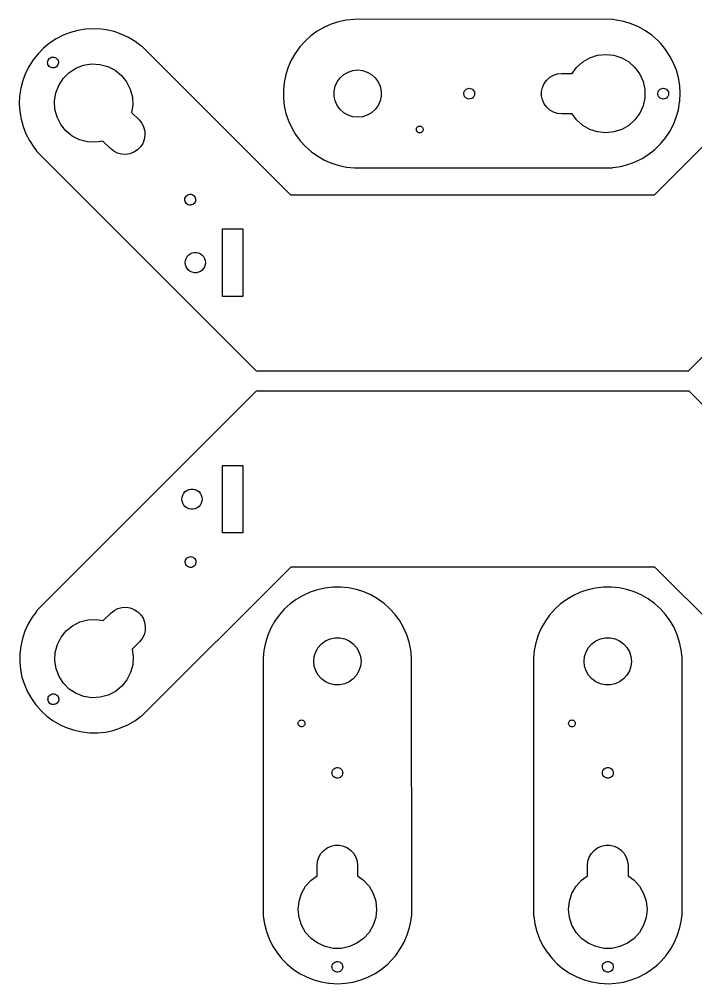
# Model space of a CAD drawing. Header units: metres. Extents: x -67 to 168, y -24 to 129.
# Drawn here: x -67 to 33, y -23.7 to 119 of the extents above; entities that cross this region are included whole.
import ezdxf

# ---------------------------------------------------------------- set-up
doc = ezdxf.new("R2010")
doc.units = ezdxf.units.M

msp = doc.modelspace()

# ---------------------------------------------------------------- linework, layer by layer
for p, q in [((-19.847, 118.625), (-20.942, 118.269)), ((-18.7208, 118.865), (-19.847, 118.625)), ((-17.5757, 118.985), (-18.7208, 118.865)), ((20.7, 119), (-17.5757, 118.985)), ((20.7, 118.954), (20.7, 119)), ((21.2309, 118.893), (20.7, 118.954)), ((22.3611, 118.673), (21.2309, 118.893)), ((23.4803, 118.33), (22.3611, 118.673)), ((-59.4857, 117.043), (-60.5591, 116.627)), ((-58.3746, 117.345), (-59.4857, 117.043)), ((-57.238, 117.529), (-58.3746, 117.345)), ((-56.0884, 117.594), (-57.238, 117.529)), ((-54.9384, 117.537), (-56.0884, 117.594)), ((-54.1777, 117.433), (-54.9384, 117.537)), ((-53.0364, 117.173), (-54.1777, 117.433)), ((-51.965, 116.807), (-53.0364, 117.173)), ((-22.991, 117.225), (-23.9225, 116.549)), ((-21.9939, 117.801), (-22.991, 117.225)), ((-20.942, 118.269), (-21.9939, 117.801)), ((24.5566, 117.87), (23.4803, 118.33)), ((25.5616, 117.308), (24.5566, 117.87)), ((26.5176, 116.633), (25.5616, 117.308)), ((-61.5998, 116.091), (-62.5621, 115.459)), ((-60.5591, 116.627), (-61.5998, 116.091)), ((-50.9197, 116.324), (-51.965, 116.807)), ((-49.9307, 115.734), (-50.9197, 116.324)), ((-49.0111, 115.047), (-49.9307, 115.734)), ((-24.7782, 115.778), (-25.5607, 114.908)), ((-23.9225, 116.549), (-24.7782, 115.778)), ((27.3826, 115.873), (26.5176, 116.633)), ((27.8359, 115.403), (27.3826, 115.873)), ((-63.4531, 114.73), (-64.263, 113.911)), ((-62.5621, 115.459), (-63.4531, 114.73)), ((-48.9789, 115.079), (-49.0111, 115.047)), ((-26.9, 93), (-48.9789, 115.079)), ((-25.5607, 114.908), (-26.2462, 113.959)), ((48.9289, 115.079), (26.85, 93)), ((28.5538, 114.528), (27.8359, 115.403)), ((29.1877, 113.566), (28.5538, 114.528)), ((-64.9829, 113.013), (-65.6049, 112.044)), ((-64.263, 113.911), (-64.9829, 113.013)), ((-62.8593, 112.646), (-62.8331, 112.811)), ((-62.8331, 112.811), (-62.7732, 112.967)), ((-62.7732, 112.967), (-62.6821, 113.108)), ((-62.6821, 113.108), (-62.5639, 113.226)), ((-62.5639, 113.226), (-62.4236, 113.317)), ((-62.4236, 113.317), (-62.2675, 113.377)), ((-62.2675, 113.377), (-62.1023, 113.403)), ((-62.1023, 113.403), (-61.9353, 113.394)), ((-61.9353, 113.394), (-61.7737, 113.351)), ((-61.7737, 113.351), (-61.6247, 113.275)), ((-61.6247, 113.275), (-61.4947, 113.17)), ((-61.4947, 113.17), (-61.3895, 113.04)), ((-61.3895, 113.04), (-61.3135, 112.891)), ((-61.3135, 112.891), (-61.2702, 112.729)), ((-26.8184, 112.96), (-27.2831, 111.906)), ((-26.2462, 113.959), (-26.8184, 112.96)), ((16.2908, 112.692), (17.3409, 113.299)), ((17.3409, 113.299), (18.4941, 113.673)), ((18.4941, 113.673), (19.7, 113.8)), ((19.7, 113.8), (20.9059, 113.673)), ((20.9059, 113.673), (22.0591, 113.299)), ((22.0591, 113.299), (23.1091, 112.692)), ((29.7254, 112.527), (29.1877, 113.566)), ((-65.6049, 112.044), (-66.1223, 111.015)), ((-62.8506, 112.479), (-62.8593, 112.646)), ((-62.8073, 112.317), (-62.8506, 112.479)), ((-62.7313, 112.168), (-62.8073, 112.317)), ((-62.6261, 112.038), (-62.7313, 112.168)), ((-62.4961, 111.933), (-62.6261, 112.038)), ((-62.3471, 111.857), (-62.4961, 111.933)), ((-62.1855, 111.814), (-62.3471, 111.857)), ((-62.0185, 111.805), (-62.1855, 111.814)), ((-61.8533, 111.831), (-62.0185, 111.805)), ((-61.6972, 111.891), (-61.8533, 111.831)), ((-61.5569, 111.982), (-61.6972, 111.891)), ((-61.4387, 112.101), (-61.5569, 111.982)), ((-61.3476, 112.241), (-61.4387, 112.101)), ((-61.2877, 112.397), (-61.3476, 112.241)), ((-61.2615, 112.562), (-61.2877, 112.397)), ((-61.2702, 112.729), (-61.2615, 112.562)), ((-59.7001, 111.101), (-58.6831, 111.761)), ((-58.6831, 111.761), (-57.5511, 112.196)), ((-57.5511, 112.196), (-56.3535, 112.386)), ((-56.3535, 112.386), (-55.1427, 112.322)), ((-55.1427, 112.322), (-53.9715, 112.008)), ((-53.9715, 112.008), (-52.8911, 111.458)), ((-52.8911, 111.458), (-51.9488, 110.695)), ((-27.2831, 111.906), (-27.6351, 110.81)), ((-18.4236, 111.197), (-17.7277, 111.424)), ((-17.7277, 111.424), (-17, 111.5)), ((-17, 111.5), (-16.2723, 111.424)), ((-16.2723, 111.424), (-15.5764, 111.197)), ((14.7497, 111), (15.3898, 111.881)), ((15.3898, 111.881), (16.2908, 112.692)), ((23.1091, 112.692), (24.0102, 111.881)), ((24.0102, 111.881), (24.7229, 110.9)), ((30.1437, 111.454), (29.7254, 112.527)), ((30.4475, 110.343), (30.1437, 111.454)), ((-66.5351, 109.92), (-66.8253, 108.805)), ((-66.1223, 111.015), (-66.5351, 109.92)), ((-61.2178, 109.227), (-60.5574, 110.244)), ((-60.5574, 110.244), (-59.7001, 111.101)), ((-51.9488, 110.695), (-51.1857, 109.753)), ((-27.6351, 110.81), (-27.8734, 109.664)), ((-20.0311, 109.75), (-19.601, 110.342)), ((-19.601, 110.342), (-19.0572, 110.832)), ((-19.0572, 110.832), (-18.4236, 111.197)), ((-15.5764, 111.197), (-14.9428, 110.832)), ((-14.9428, 110.832), (-14.399, 110.342)), ((-14.399, 110.342), (-13.9689, 109.75)), ((10.6019, 109.5), (10.9706, 110.007)), ((10.9706, 110.007), (11.4366, 110.427)), ((11.4366, 110.427), (11.9798, 110.741)), ((11.9798, 110.741), (12.5763, 110.934)), ((12.5763, 110.934), (13.2, 111)), ((13.2, 111), (14.7497, 111)), ((24.7229, 110.9), (25.2161, 109.792)), ((30.6336, 109.207), (30.4475, 110.343)), ((-66.8253, 108.805), (-66.9994, 107.648)), ((-61.6524, 108.095), (-61.2178, 109.227)), ((-51.1857, 109.753), (-50.6352, 108.672)), ((-50.6352, 108.672), (-50.3214, 107.501)), ((-27.8734, 109.664), (-27.9878, 108.518)), ((-27.9878, 108.518), (-27.9806, 107.348)), ((-20.4808, 108.366), (-20.3287, 109.082)), ((-20.3287, 109.082), (-20.0311, 109.75)), ((-13.9689, 109.75), (-13.6713, 109.082)), ((-13.6713, 109.082), (-13.5192, 108.366)), ((-1.19283, 108.4), (-1.09453, 108.535)), ((-1.09453, 108.535), (-0.97023, 108.647)), ((-0.97023, 108.647), (-0.82539, 108.731)), ((-0.82539, 108.731), (-0.66634, 108.783)), ((-0.66634, 108.783), (-0.5, 108.8)), ((-0.5, 108.8), (-0.33368, 108.783)), ((-0.33368, 108.783), (-0.17462, 108.731)), ((-0.17462, 108.731), (-0.02979, 108.647)), ((-0.02979, 108.647), (0.09451, 108.535)), ((0.09451, 108.535), (0.19281, 108.4)), ((10.2164, 108.314), (10.3468, 108.927)), ((10.3468, 108.927), (10.6019, 109.5)), ((25.2161, 109.792), (25.4682, 108.606)), ((25.4682, 108.606), (25.4682, 107.394)), ((27.5072, 108.4), (27.6055, 108.535)), ((27.6055, 108.535), (27.7298, 108.647)), ((27.7298, 108.647), (27.8746, 108.731)), ((27.8746, 108.731), (28.0337, 108.783)), ((28.0337, 108.783), (28.2, 108.8)), ((28.2, 108.8), (28.3663, 108.783)), ((28.3663, 108.783), (28.5254, 108.731)), ((28.5254, 108.731), (28.6702, 108.647)), ((28.6702, 108.647), (28.7945, 108.535)), ((28.7945, 108.535), (28.8928, 108.4)), ((30.6998, 108.058), (30.6336, 109.207)), ((-66.9994, 107.648), (-67.0496, 106.498)), ((-61.842, 106.897), (-61.6524, 108.095)), ((-50.3214, 107.501), (-50.2579, 106.29)), ((-27.9806, 107.348), (-27.8491, 106.184)), ((-20.4808, 107.634), (-20.4808, 108.366)), ((-20.3287, 106.918), (-20.4808, 107.634)), ((-13.5192, 107.634), (-13.6713, 106.918)), ((-13.5192, 108.366), (-13.5192, 107.634)), ((-1.29562, 108.084), (-1.26085, 108.247)), ((-1.29562, 107.916), (-1.29562, 108.084)), ((-1.26085, 107.753), (-1.29562, 107.916)), ((-1.26085, 108.247), (-1.19283, 108.4)), ((-1.19283, 107.6), (-1.26085, 107.753)), ((-1.09453, 107.465), (-1.19283, 107.6)), ((-0.97023, 107.353), (-1.09453, 107.465)), ((-0.82539, 107.269), (-0.97023, 107.353)), ((-0.66634, 107.217), (-0.82539, 107.269)), ((-0.5, 107.2), (-0.66634, 107.217)), ((-0.33368, 107.217), (-0.5, 107.2)), ((-0.17462, 107.269), (-0.33368, 107.217)), ((-0.02979, 107.353), (-0.17462, 107.269)), ((0.09451, 107.465), (-0.02979, 107.353)), ((0.19281, 107.6), (0.09451, 107.465)), ((0.19281, 108.4), (0.26083, 108.247)), ((0.26083, 107.753), (0.19281, 107.6)), ((0.26083, 108.247), (0.29561, 108.084)), ((0.29561, 107.916), (0.26083, 107.753)), ((0.29561, 108.084), (0.29561, 107.916)), ((10.2164, 107.686), (10.2164, 108.314)), ((10.3468, 107.073), (10.2164, 107.686)), ((10.6019, 106.5), (10.3468, 107.073)), ((25.4682, 107.394), (25.2161, 106.208)), ((27.4044, 108.084), (27.4391, 108.247)), ((27.4044, 107.916), (27.4044, 108.084)), ((27.4391, 107.753), (27.4044, 107.916)), ((27.4391, 108.247), (27.5072, 108.4)), ((27.5072, 107.6), (27.4391, 107.753)), ((27.6055, 107.465), (27.5072, 107.6)), ((27.7298, 107.353), (27.6055, 107.465)), ((27.8746, 107.269), (27.7298, 107.353)), ((28.0337, 107.217), (27.8746, 107.269)), ((28.2, 107.2), (28.0337, 107.217)), ((28.3663, 107.217), (28.2, 107.2)), ((28.5254, 107.269), (28.3663, 107.217)), ((28.6702, 107.353), (28.5254, 107.269)), ((28.7945, 107.465), (28.6702, 107.353)), ((28.8928, 107.6), (28.7945, 107.465)), ((28.8928, 108.4), (28.9608, 108.247)), ((28.9608, 107.753), (28.8928, 107.6)), ((28.9608, 108.247), (28.9956, 108.084)), ((28.9956, 107.916), (28.9608, 107.753)), ((28.9956, 108.084), (28.9956, 107.916)), ((30.6437, 106.888), (30.6998, 108.058)), ((-67.0496, 106.498), (-66.9793, 105.348)), ((-61.7786, 105.686), (-61.842, 106.897)), ((-61.4648, 104.515), (-61.7786, 105.686)), ((-50.2579, 106.29), (-50.4283, 105.215)), ((-27.8491, 106.184), (-27.5999, 105.06)), ((-20.0311, 106.25), (-20.3287, 106.918)), ((-19.601, 105.658), (-20.0311, 106.25)), ((-19.0572, 105.168), (-19.601, 105.658)), ((-14.399, 105.658), (-14.9428, 105.168)), ((-13.9689, 106.25), (-14.399, 105.658)), ((-13.6713, 106.918), (-13.9689, 106.25)), ((10.9706, 105.993), (10.6019, 106.5)), ((11.4366, 105.573), (10.9706, 105.993)), ((25.2161, 106.208), (24.7229, 105.1)), ((30.1316, 104.51), (30.4393, 105.619)), ((30.4393, 105.619), (30.6293, 106.755)), ((30.6293, 106.755), (30.6437, 106.888)), ((-66.9793, 105.348), (-66.7934, 104.232)), ((-66.7934, 104.232), (-66.4937, 103.14)), ((-60.9143, 103.435), (-61.4648, 104.515)), ((-50.4283, 105.215), (-49.3325, 104.119)), ((-27.5999, 105.06), (-27.2346, 103.968)), ((-18.4236, 104.803), (-19.0572, 105.168)), ((-17.7277, 104.576), (-18.4236, 104.803)), ((-17, 104.5), (-17.7277, 104.576)), ((-16.2723, 104.576), (-17, 104.5)), ((-15.5764, 104.803), (-16.2723, 104.576)), ((-14.9428, 105.168), (-15.5764, 104.803)), ((11.9798, 105.259), (11.4366, 105.573)), ((12.5763, 105.066), (11.9798, 105.259)), ((13.2, 105), (12.5763, 105.066)), ((14.7497, 105), (13.2, 105)), ((15.3898, 104.119), (14.7497, 105)), ((24.7229, 105.1), (24.0102, 104.119)), ((29.7016, 103.421), (30.1316, 104.51)), ((-66.4937, 103.14), (-66.0754, 102.067)), ((-60.1512, 102.492), (-60.9143, 103.435)), ((-49.3325, 104.119), (-48.9378, 103.631)), ((-48.9378, 103.631), (-48.6531, 103.073)), ((-48.6531, 103.073), (-48.4907, 102.467)), ((-27.2346, 103.968), (-26.7571, 102.921)), ((-26.7571, 102.921), (-26.1727, 101.929)), ((-8.32014, 102.7), (-8.30922, 102.804)), ((-8.30922, 102.804), (-8.27692, 102.903)), ((-8.27692, 102.903), (-8.22464, 102.994)), ((-8.22464, 102.994), (-8.15471, 103.072)), ((-8.15471, 103.072), (-8.07014, 103.133)), ((-8.07014, 103.133), (-7.97464, 103.176)), ((-7.97464, 103.176), (-7.87241, 103.197)), ((-7.87241, 103.197), (-7.76787, 103.197)), ((-7.76787, 103.197), (-7.66563, 103.176)), ((-7.66563, 103.176), (-7.57014, 103.133)), ((-7.57014, 103.133), (-7.48558, 103.072)), ((-7.48558, 103.072), (-7.41563, 102.994)), ((-7.41563, 102.994), (-7.36337, 102.903)), ((-7.36337, 102.903), (-7.33107, 102.804)), ((-7.33107, 102.804), (-7.32014, 102.7)), ((16.2908, 103.308), (15.3898, 104.119)), ((17.3409, 102.701), (16.2908, 103.308)), ((23.1091, 103.308), (22.0591, 102.701)), ((24.0102, 104.119), (23.1091, 103.308)), ((29.1779, 102.417), (29.7016, 103.421)), ((-66.0754, 102.067), (-65.5473, 101.044)), ((-59.2089, 101.729), (-60.1512, 102.492)), ((-58.1285, 101.179), (-59.2089, 101.729)), ((-48.4579, 101.84), (-48.556, 101.221)), ((-48.4907, 102.467), (-48.4579, 101.84)), ((-26.1727, 101.929), (-25.4879, 101.003)), ((-8.30922, 102.596), (-8.32014, 102.7)), ((-8.27692, 102.497), (-8.30922, 102.596)), ((-8.22464, 102.406), (-8.27692, 102.497)), ((-8.15471, 102.328), (-8.22464, 102.406)), ((-8.07014, 102.267), (-8.15471, 102.328)), ((-7.97464, 102.224), (-8.07014, 102.267)), ((-7.87241, 102.203), (-7.97464, 102.224)), ((-7.76787, 102.203), (-7.87241, 102.203)), ((-7.66563, 102.224), (-7.76787, 102.203)), ((-7.57014, 102.267), (-7.66563, 102.224)), ((-7.48558, 102.328), (-7.57014, 102.267)), ((-7.41563, 102.406), (-7.48558, 102.328)), ((-7.36337, 102.497), (-7.41563, 102.406)), ((-7.33107, 102.596), (-7.36337, 102.497)), ((-7.32014, 102.7), (-7.33107, 102.596)), ((18.4941, 102.327), (17.3409, 102.701)), ((19.7, 102.2), (18.4941, 102.327)), ((20.9059, 102.327), (19.7, 102.2)), ((22.0591, 102.701), (20.9059, 102.327)), ((27.7971, 100.554), (28.531, 101.442)), ((28.531, 101.442), (29.1779, 102.417)), ((-65.5473, 101.044), (-64.9152, 100.081)), ((-64.9152, 100.081), (-64.5031, 99.5548)), ((-56.9573, 100.865), (-58.1285, 101.179)), ((-55.7464, 100.802), (-56.9573, 100.865)), ((-54.6709, 100.972), (-55.7464, 100.802)), ((-53.5751, 99.8761), (-54.6709, 100.972)), ((-49.1224, 100.109), (-49.5658, 99.666)), ((-48.7808, 100.635), (-49.1224, 100.109)), ((-48.556, 101.221), (-48.7808, 100.635)), ((-25.4879, 101.003), (-24.71, 100.154)), ((-24.71, 100.154), (-23.8477, 99.3913)), ((26.9744, 99.7488), (27.7971, 100.554)), ((-64.5031, 99.5548), (-64.5353, 99.5226)), ((-64.5353, 99.5226), (-32.0084, 66.9957)), ((-53.0877, 99.4814), (-53.5751, 99.8761)), ((-52.5289, 99.1967), (-53.0877, 99.4814)), ((-51.9231, 99.0344), (-52.5289, 99.1967)), ((-51.2968, 99.0016), (-51.9231, 99.0344)), ((-50.6773, 99.0997), (-51.2968, 99.0016)), ((-50.0918, 99.3244), (-50.6773, 99.0997)), ((-49.5658, 99.666), (-50.0918, 99.3244)), ((-23.8477, 99.3913), (-22.9103, 98.7227)), ((-22.9103, 98.7227), (-21.9082, 98.1557)), ((25.0832, 98.4072), (26.0564, 99.0225)), ((26.0564, 99.0225), (26.9744, 99.7488)), ((32, 67.0373), (64.4853, 99.5226)), ((-21.9082, 98.1557), (-20.8523, 97.6966)), ((-20.8523, 97.6966), (-19.7542, 97.3504)), ((-19.7542, 97.3504), (-18.6259, 97.1208)), ((-18.6259, 97.1208), (-17.4798, 97.0105)), ((20.7, 97.0455), (21.8554, 97.2132)), ((20.7, 97), (20.7, 97.0455)), ((21.8554, 97.2132), (22.9711, 97.4976)), ((22.9711, 97.4976), (24.051, 97.8971)), ((24.051, 97.8971), (25.0832, 98.4072)), ((-17.4798, 97.0105), (-17, 97)), ((-17, 97), (20.7, 97)), ((-42.4792, 92.6733), (-42.3882, 92.8136)), ((-42.3882, 92.8136), (-42.2699, 92.9318)), ((-42.2699, 92.9318), (-42.1296, 93.0229)), ((-42.1296, 93.0229), (-41.9735, 93.0828)), ((-41.9735, 93.0828), (-41.8083, 93.109)), ((-41.8083, 93.109), (-41.6413, 93.1002)), ((-41.6413, 93.1002), (-41.4798, 93.0569)), ((-41.4798, 93.0569), (-41.3307, 92.981)), ((-41.3307, 92.981), (-41.2008, 92.8758)), ((-41.2008, 92.8758), (-41.0955, 92.7458)), ((26.85, 93), (-26.9, 93)), ((-42.5653, 92.352), (-42.5392, 92.5172)), ((-42.5566, 92.185), (-42.5653, 92.352)), ((-42.5133, 92.0234), (-42.5566, 92.185)), ((-42.5392, 92.5172), (-42.4792, 92.6733)), ((-42.4374, 91.8744), (-42.5133, 92.0234)), ((-42.3321, 91.7444), (-42.4374, 91.8744)), ((-42.2021, 91.6392), (-42.3321, 91.7444)), ((-42.0531, 91.5632), (-42.2021, 91.6392)), ((-41.8916, 91.52), (-42.0531, 91.5632)), ((-41.7246, 91.5112), (-41.8916, 91.52)), ((-41.5594, 91.5374), (-41.7246, 91.5112)), ((-41.4032, 91.5973), (-41.5594, 91.5374)), ((-41.263, 91.6884), (-41.4032, 91.5973)), ((-41.1447, 91.8066), (-41.263, 91.6884)), ((-41.0536, 91.9469), (-41.1447, 91.8066)), ((-41.0955, 92.7458), (-41.0196, 92.5968)), ((-40.9937, 92.103), (-41.0536, 91.9469)), ((-41.0196, 92.5968), (-40.9763, 92.4353)), ((-40.9675, 92.2682), (-40.9937, 92.103)), ((-40.9763, 92.4353), (-40.9675, 92.2682)), ((-37, 78), (-37, 88)), ((-37, 88), (-34, 88)), ((-34, 88), (-34, 78)), ((-42.0037, 84.1147), (-41.75, 84.299)), ((-41.75, 84.299), (-41.4635, 84.4266)), ((-41.4635, 84.4266), (-41.1568, 84.4918)), ((-41.1568, 84.4918), (-40.8432, 84.4918)), ((-40.8432, 84.4918), (-40.5365, 84.4266)), ((-40.5365, 84.4266), (-40.25, 84.299)), ((-40.25, 84.299), (-39.9963, 84.1147)), ((-42.5, 83), (-42.4672, 83.3119)), ((-42.4672, 82.6881), (-42.5, 83)), ((-42.4672, 83.3119), (-42.3703, 83.6101)), ((-42.3703, 83.6101), (-42.2135, 83.8817)), ((-42.2135, 83.8817), (-42.0037, 84.1147)), ((-39.9963, 84.1147), (-39.7865, 83.8817)), ((-39.7865, 83.8817), (-39.6297, 83.6101)), ((-39.6297, 83.6101), (-39.5328, 83.3119)), ((-39.5328, 83.3119), (-39.5, 83)), ((-39.5, 83), (-39.5328, 82.6881)), ((-42.3703, 82.3899), (-42.4672, 82.6881)), ((-42.2135, 82.1183), (-42.3703, 82.3899)), ((-42.0037, 81.8853), (-42.2135, 82.1183)), ((-41.75, 81.701), (-42.0037, 81.8853)), ((-41.4635, 81.5734), (-41.75, 81.701)), ((-41.1568, 81.5082), (-41.4635, 81.5734)), ((-40.8432, 81.5082), (-41.1568, 81.5082)), ((-40.5365, 81.5734), (-40.8432, 81.5082)), ((-40.25, 81.701), (-40.5365, 81.5734)), ((-39.9963, 81.8853), (-40.25, 81.701)), ((-39.7865, 82.1183), (-39.9963, 81.8853)), ((-39.6297, 82.3899), (-39.7865, 82.1183)), ((-39.5328, 82.6881), (-39.6297, 82.3899)), ((-34, 78), (-37, 78)), ((-32.0084, 66.9957), (-32, 67.004)), ((-32, 67.004), (-32, 67)), ((-32, 67), (31.954, 67)), ((31.954, 67), (31.9584, 66.9957)), ((31.9584, 66.9957), (31.9627, 67)), ((31.9627, 67), (32, 67)), ((32, 67), (32, 67.0373)), ((-32, 63.9627), (-64.4853, 31.4774)), ((-31.9627, 64), (-32, 64)), ((-32, 64), (-32, 63.9627)), ((-31.9584, 64.0043), (-31.9627, 64)), ((-31.954, 64), (-31.9584, 64.0043)), ((32, 64), (-31.954, 64)), ((32.0084, 64.0043), (32, 63.996)), ((32, 63.996), (32, 64)), ((64.5353, 31.4774), (32.0084, 64.0043)), ((-37, 43), (-37, 53)), ((-37, 53), (-34, 53)), ((-34, 53), (-34, 43)), ((-42.9672, 48.3119), (-42.8703, 48.6101)), ((-42.8703, 48.6101), (-42.7135, 48.8817)), ((-42.7135, 48.8817), (-42.5037, 49.1147)), ((-42.5037, 49.1147), (-42.25, 49.299)), ((-42.25, 49.299), (-41.9635, 49.4266)), ((-41.9635, 49.4266), (-41.6568, 49.4918)), ((-41.6568, 49.4918), (-41.3432, 49.4918)), ((-41.3432, 49.4918), (-41.0365, 49.4266)), ((-41.0365, 49.4266), (-40.75, 49.299)), ((-40.75, 49.299), (-40.4963, 49.1147)), ((-40.4963, 49.1147), (-40.2865, 48.8817)), ((-40.2865, 48.8817), (-40.1297, 48.6101)), ((-40.1297, 48.6101), (-40.0328, 48.3119)), ((-43, 48), (-42.9672, 48.3119)), ((-42.9672, 47.6881), (-43, 48)), ((-42.8703, 47.3899), (-42.9672, 47.6881)), ((-42.7135, 47.1183), (-42.8703, 47.3899)), ((-42.5037, 46.8853), (-42.7135, 47.1183)), ((-40.2865, 47.1183), (-40.4963, 46.8853)), ((-40.1297, 47.3899), (-40.2865, 47.1183)), ((-40.0328, 47.6881), (-40.1297, 47.3899)), ((-40.0328, 48.3119), (-40, 48)), ((-40, 48), (-40.0328, 47.6881)), ((-42.25, 46.701), (-42.5037, 46.8853)), ((-41.9635, 46.5734), (-42.25, 46.701)), ((-41.6568, 46.5082), (-41.9635, 46.5734)), ((-41.3432, 46.5082), (-41.6568, 46.5082)), ((-41.0365, 46.5734), (-41.3432, 46.5082)), ((-40.75, 46.701), (-41.0365, 46.5734)), ((-40.4963, 46.8853), (-40.75, 46.701)), ((-34, 43), (-37, 43)), ((-42.5153, 38.648), (-42.5066, 38.815)), ((-42.4892, 38.4828), (-42.5153, 38.648)), ((-42.5066, 38.815), (-42.4633, 38.9766)), ((-42.4633, 38.9766), (-42.3874, 39.1256)), ((-42.3874, 39.1256), (-42.2821, 39.2556)), ((-42.2821, 39.2556), (-42.1521, 39.3608)), ((-42.1521, 39.3608), (-42.0031, 39.4368)), ((-42.0031, 39.4368), (-41.8416, 39.48)), ((-41.8416, 39.48), (-41.6746, 39.4888)), ((-41.6746, 39.4888), (-41.5094, 39.4626)), ((-41.5094, 39.4626), (-41.3532, 39.4027)), ((-41.3532, 39.4027), (-41.213, 39.3116)), ((-41.213, 39.3116), (-41.0947, 39.1934)), ((-41.0947, 39.1934), (-41.0036, 39.0531)), ((-41.0036, 39.0531), (-40.9437, 38.897)), ((-40.9263, 38.5647), (-40.9696, 38.4032)), ((-40.9437, 38.897), (-40.9175, 38.7318)), ((-40.9175, 38.7318), (-40.9263, 38.5647)), ((-48.9289, 15.9211), (-26.85, 38)), ((-42.4292, 38.3267), (-42.4892, 38.4828)), ((-42.3382, 38.1864), (-42.4292, 38.3267)), ((-42.2199, 38.0682), (-42.3382, 38.1864)), ((-42.0796, 37.9771), (-42.2199, 38.0682)), ((-41.9235, 37.9172), (-42.0796, 37.9771)), ((-41.7583, 37.891), (-41.9235, 37.9172)), ((-41.5913, 37.8998), (-41.7583, 37.891)), ((-41.4297, 37.9431), (-41.5913, 37.8998)), ((-41.2807, 38.019), (-41.4297, 37.9431)), ((-41.1508, 38.1242), (-41.2807, 38.019)), ((-41.0455, 38.2542), (-41.1508, 38.1242)), ((-40.9696, 38.4032), (-41.0455, 38.2542)), ((-26.85, 38), (26.9, 38)), ((26.9, 38), (48.9789, 15.9211)), ((-22.9396, 34.5999), (-24.0315, 34.2346)), ((-21.8155, 34.8491), (-22.9396, 34.5999)), ((-20.6524, 34.9806), (-21.8155, 34.8491)), ((-19.4818, 34.9878), (-20.6524, 34.9806)), ((-18.3361, 34.8734), (-19.4818, 34.9878)), ((-17.1901, 34.6351), (-18.3361, 34.8734)), ((-16.0938, 34.2831), (-17.1901, 34.6351)), ((-15.0404, 33.8184), (-16.0938, 34.2831)), ((17.0604, 34.5999), (15.9685, 34.2346)), ((18.1845, 34.8491), (17.0604, 34.5999)), ((19.3476, 34.9806), (18.1845, 34.8491)), ((20.5182, 34.9878), (19.3476, 34.9806)), ((21.6639, 34.8734), (20.5182, 34.9878)), ((22.8099, 34.6351), (21.6639, 34.8734)), ((23.9062, 34.2831), (22.8099, 34.6351)), ((24.9596, 33.8184), (23.9062, 34.2831)), ((-26.0713, 33.1727), (-26.9969, 32.4879)), ((-25.0792, 33.7571), (-26.0713, 33.1727)), ((-24.0315, 34.2346), (-25.0792, 33.7571)), ((-14.0412, 33.2462), (-15.0404, 33.8184)), ((-13.0924, 32.5607), (-14.0412, 33.2462)), ((13.9287, 33.1727), (13.0031, 32.4879)), ((14.9208, 33.7571), (13.9287, 33.1727)), ((15.9685, 34.2346), (14.9208, 33.7571)), ((25.9588, 33.2462), (24.9596, 33.8184)), ((26.9076, 32.5607), (25.9588, 33.2462)), ((-64.4531, 31.4452), (-65.1408, 30.5256)), ((-64.4853, 31.4774), (-64.4531, 31.4452)), ((-53.5251, 31.1239), (-53.0377, 31.5186)), ((-53.0377, 31.5186), (-52.4789, 31.8033)), ((-52.4789, 31.8033), (-51.8731, 31.9656)), ((-51.8731, 31.9656), (-51.2468, 31.9984)), ((-51.2468, 31.9984), (-50.6273, 31.9003)), ((-50.6273, 31.9003), (-50.0418, 31.6756)), ((-50.0418, 31.6756), (-49.5158, 31.334)), ((-27.8457, 31.71), (-28.6087, 30.8477)), ((-26.9969, 32.4879), (-27.8457, 31.71)), ((-12.2218, 31.7782), (-13.0924, 32.5607)), ((-11.4514, 30.9225), (-12.2218, 31.7782)), ((12.1543, 31.71), (11.3913, 30.8477)), ((13.0031, 32.4879), (12.1543, 31.71)), ((27.7782, 31.7782), (26.9076, 32.5607)), ((28.5486, 30.9225), (27.7782, 31.7782)), ((-65.1408, 30.5256), (-65.7304, 29.5366)), ((-58.0785, 29.8211), (-56.9073, 30.1349)), ((-56.9073, 30.1349), (-55.6964, 30.1984)), ((-55.6964, 30.1984), (-54.6209, 30.0281)), ((-54.6209, 30.0281), (-53.5251, 31.1239)), ((-49.5158, 31.334), (-49.0724, 30.8905)), ((-49.0724, 30.8905), (-48.7308, 30.3645)), ((-48.7308, 30.3645), (-48.506, 29.779)), ((-28.6087, 30.8477), (-29.2773, 29.9103)), ((-10.7746, 29.991), (-11.4514, 30.9225)), ((-10.1989, 28.9939), (-10.7746, 29.991)), ((11.3913, 30.8477), (10.7227, 29.9103)), ((29.2254, 29.991), (28.5486, 30.9225)), ((29.8011, 28.9939), (29.2254, 29.991)), ((-65.7304, 29.5366), (-66.2205, 28.4736)), ((-60.1012, 28.5076), (-59.1589, 29.2706)), ((-59.1589, 29.2706), (-58.0785, 29.8211)), ((-48.506, 29.779), (-48.4079, 29.1596)), ((-48.4079, 29.1596), (-48.4407, 28.5332)), ((-29.8443, 28.9082), (-30.3034, 27.8523)), ((-29.2773, 29.9103), (-29.8443, 28.9082)), ((-9.73062, 27.942), (-10.1989, 28.9939)), ((10.1557, 28.9082), (9.69661, 27.8523)), ((10.7227, 29.9103), (10.1557, 28.9082)), ((30.2694, 27.942), (29.8011, 28.9939)), ((-66.5948, 27.3645), (-66.8459, 26.2408)), ((-66.2205, 28.4736), (-66.5948, 27.3645)), ((-61.4148, 26.4849), (-60.8643, 27.5653)), ((-60.8643, 27.5653), (-60.1012, 28.5076)), ((-48.8878, 27.3686), (-49.2825, 26.8812)), ((-48.6031, 27.9274), (-48.8878, 27.3686)), ((-48.4407, 28.5332), (-48.6031, 27.9274)), ((-30.3034, 27.8523), (-30.6496, 26.7542)), ((-21.75, 27.0311), (-21.0816, 27.3287)), ((-21.0816, 27.3287), (-20.3658, 27.4808)), ((-20.3658, 27.4808), (-19.6342, 27.4808)), ((-19.6342, 27.4808), (-18.9184, 27.3287)), ((-18.9184, 27.3287), (-18.25, 27.0311)), ((-9.37482, 26.847), (-9.73062, 27.942)), ((9.69661, 27.8523), (9.35039, 26.7542)), ((18.25, 27.0311), (18.9184, 27.3287)), ((18.9184, 27.3287), (19.6342, 27.4808)), ((19.6342, 27.4808), (20.3658, 27.4808)), ((20.3658, 27.4808), (21.0816, 27.3287)), ((21.0816, 27.3287), (21.75, 27.0311)), ((30.6252, 26.847), (30.2694, 27.942)), ((-66.8459, 26.2408), (-66.9783, 25.097)), ((-61.7286, 25.3137), (-61.4148, 26.4849)), ((-49.2825, 26.8812), (-50.3783, 25.7854)), ((-50.3783, 25.7854), (-50.2079, 24.7099)), ((-30.6496, 26.7542), (-30.8792, 25.6259)), ((-23.1974, 25.4236), (-22.8316, 26.0572)), ((-22.8316, 26.0572), (-22.3419, 26.601)), ((-22.3419, 26.601), (-21.75, 27.0311)), ((-18.25, 27.0311), (-17.6581, 26.601)), ((-17.6581, 26.601), (-17.1684, 26.0572)), ((-17.1684, 26.0572), (-16.8026, 25.4236)), ((-9.13544, 25.7208), (-9.37482, 26.847)), ((-9.01508, 24.5757), (-9.13544, 25.7208)), ((9.35039, 26.7542), (9.12083, 25.6259)), ((16.8026, 25.4236), (17.1684, 26.0572)), ((17.1684, 26.0572), (17.6581, 26.601)), ((17.6581, 26.601), (18.25, 27.0311)), ((21.75, 27.0311), (22.3419, 26.601)), ((22.3419, 26.601), (22.8316, 26.0572)), ((22.8316, 26.0572), (23.1974, 25.4236)), ((30.8646, 25.7208), (30.6252, 26.847)), ((30.9849, 24.5757), (30.8646, 25.7208)), ((-66.9783, 25.097), (-66.9903, 23.9457)), ((-61.792, 24.1028), (-61.7286, 25.3137)), ((-50.2079, 24.7099), (-50.2714, 23.499)), ((-30.9895, 24.4798), (-31, 24)), ((-30.8792, 25.6259), (-30.9895, 24.4798)), ((-23.5, 24), (-23.4235, 24.7277)), ((-23.4235, 24.7277), (-23.1974, 25.4236)), ((-16.8026, 25.4236), (-16.5765, 24.7277)), ((-16.5765, 24.7277), (-16.5, 24)), ((-9, -13.7), (-9.01508, 24.5757)), ((9.01048, 24.4798), (9, 24)), ((9.12083, 25.6259), (9.01048, 24.4798)), ((16.5, 24), (16.5765, 24.7277)), ((16.5765, 24.7277), (16.8026, 25.4236)), ((23.1974, 25.4236), (23.4235, 24.7277)), ((23.4235, 24.7277), (23.5, 24)), ((31, -13.7), (30.9849, 24.5757)), ((-66.9903, 23.9457), (-66.882, 22.7994)), ((-61.6024, 22.9052), (-61.792, 24.1028)), ((-61.1678, 21.7732), (-61.6024, 22.9052)), ((-50.2714, 23.499), (-50.5852, 22.3278)), ((-31, 24), (-31, -13.7)), ((-23.4235, 23.2723), (-23.5, 24)), ((-23.1974, 22.5764), (-23.4235, 23.2723)), ((-16.5765, 23.2723), (-16.8026, 22.5764)), ((-16.5, 24), (-16.5765, 23.2723)), ((9, 24), (9, -13.7)), ((16.5765, 23.2723), (16.5, 24)), ((16.8026, 22.5764), (16.5765, 23.2723)), ((23.4235, 23.2723), (23.1974, 22.5764)), ((23.5, 24), (23.4235, 23.2723)), ((-66.882, 22.7994), (-66.6544, 21.6708)), ((-66.6544, 21.6708), (-66.3034, 20.5541)), ((-60.5074, 20.7563), (-61.1678, 21.7732)), ((-50.5852, 22.3278), (-51.1357, 21.2475)), ((-22.8316, 21.9428), (-23.1974, 22.5764)), ((-22.3419, 21.399), (-22.8316, 21.9428)), ((-17.1684, 21.9428), (-17.6581, 21.399)), ((-16.8026, 22.5764), (-17.1684, 21.9428)), ((17.1684, 21.9428), (16.8026, 22.5764)), ((17.6581, 21.399), (17.1684, 21.9428)), ((22.8316, 21.9428), (22.3419, 21.399)), ((23.1974, 22.5764), (22.8316, 21.9428)), ((-66.3034, 20.5541), (-65.8357, 19.481)), ((-59.6501, 19.8989), (-60.5074, 20.7563)), ((-51.8988, 20.3051), (-52.8411, 19.5421)), ((-51.1357, 21.2475), (-51.8988, 20.3051)), ((-21.75, 20.9689), (-22.3419, 21.399)), ((-21.0816, 20.6713), (-21.75, 20.9689)), ((-20.3658, 20.5192), (-21.0816, 20.6713)), ((-19.6342, 20.5192), (-20.3658, 20.5192)), ((-18.9184, 20.6713), (-19.6342, 20.5192)), ((-18.25, 20.9689), (-18.9184, 20.6713)), ((-17.6581, 21.399), (-18.25, 20.9689)), ((18.25, 20.9689), (17.6581, 21.399)), ((18.9184, 20.6713), (18.25, 20.9689)), ((19.6342, 20.5192), (18.9184, 20.6713)), ((20.3658, 20.5192), (19.6342, 20.5192)), ((21.0816, 20.6713), (20.3658, 20.5192)), ((21.75, 20.9689), (21.0816, 20.6713)), ((22.3419, 21.399), (21.75, 20.9689)), ((-65.8357, 19.481), (-65.267, 18.4799)), ((-62.8006, 18.5211), (-62.7573, 18.6826)), ((-62.7573, 18.6826), (-62.6813, 18.8317)), ((-62.6813, 18.8317), (-62.5761, 18.9616)), ((-62.5761, 18.9616), (-62.4461, 19.0669)), ((-62.4461, 19.0669), (-62.2971, 19.1428)), ((-62.2971, 19.1428), (-62.1355, 19.1861)), ((-62.1355, 19.1861), (-61.9685, 19.1949)), ((-61.9685, 19.1949), (-61.8033, 19.1687)), ((-61.8033, 19.1687), (-61.6472, 19.1087)), ((-61.6472, 19.1087), (-61.5069, 19.0177)), ((-61.5069, 19.0177), (-61.3887, 18.8994)), ((-61.3887, 18.8994), (-61.2976, 18.7591)), ((-61.2976, 18.7591), (-61.2377, 18.603)), ((-61.2377, 18.603), (-61.2115, 18.4378)), ((-58.6331, 19.2385), (-59.6501, 19.8989)), ((-57.5011, 18.804), (-58.6331, 19.2385)), ((-56.3035, 18.6143), (-57.5011, 18.804)), ((-55.0927, 18.6778), (-56.3035, 18.6143)), ((-53.9215, 18.9916), (-55.0927, 18.6778)), ((-52.8411, 19.5421), (-53.9215, 18.9916)), ((-65.267, 18.4799), (-64.5967, 17.5437)), ((-64.5967, 17.5437), (-63.8188, 16.669)), ((-62.8093, 18.3541), (-62.8006, 18.5211)), ((-62.7831, 18.1889), (-62.8093, 18.3541)), ((-62.7232, 18.0328), (-62.7831, 18.1889)), ((-62.6321, 17.8925), (-62.7232, 18.0328)), ((-62.5139, 17.7742), (-62.6321, 17.8925)), ((-62.3736, 17.6831), (-62.5139, 17.7742)), ((-62.2175, 17.6232), (-62.3736, 17.6831)), ((-62.0523, 17.597), (-62.2175, 17.6232)), ((-61.8853, 17.6058), (-62.0523, 17.597)), ((-61.7237, 17.6491), (-61.8853, 17.6058)), ((-61.5747, 17.725), (-61.7237, 17.6491)), ((-61.4447, 17.8303), (-61.5747, 17.725)), ((-61.3395, 17.9602), (-61.4447, 17.8303)), ((-61.2635, 18.1093), (-61.3395, 17.9602)), ((-61.2202, 18.2708), (-61.2635, 18.1093)), ((-61.2115, 18.4378), (-61.2202, 18.2708)), ((-63.8188, 16.669), (-62.9523, 15.882)), ((-62.9523, 15.882), (-62.0232, 15.202)), ((-49.9768, 15.202), (-49.1073, 15.8336)), ((-49.1073, 15.8336), (-48.9611, 15.9533)), ((-48.9611, 15.9533), (-48.9289, 15.9211)), ((-62.0232, 15.202), (-61.0281, 14.6228)), ((-61.0281, 14.6228), (-59.9779, 14.1508)), ((-52.058, 14.137), (-50.989, 14.614)), ((-50.989, 14.614), (-49.9768, 15.202)), ((-25.7973, 14.8724), (-25.7755, 14.9746)), ((-25.7973, 14.7679), (-25.7973, 14.8724)), ((-25.7755, 14.6656), (-25.7973, 14.7679)), ((-25.7755, 14.9746), (-25.733, 15.0701)), ((-25.733, 14.5701), (-25.7755, 14.6656)), ((-25.733, 15.0701), (-25.6716, 15.1547)), ((-25.6716, 14.4856), (-25.733, 14.5701)), ((-25.6716, 15.1547), (-25.5939, 15.2246)), ((-25.5939, 14.4156), (-25.6716, 14.4856)), ((-25.5939, 15.2246), (-25.5034, 15.2769)), ((-25.5034, 14.3634), (-25.5939, 14.4156)), ((-25.5034, 15.2769), (-25.4039, 15.3092)), ((-25.4039, 14.3311), (-25.5034, 14.3634)), ((-25.4039, 15.3092), (-25.3, 15.3201)), ((-25.3, 14.3201), (-25.4039, 14.3311)), ((-25.3, 15.3201), (-25.196, 15.3092)), ((-25.196, 14.3311), (-25.3, 14.3201)), ((-25.196, 15.3092), (-25.0966, 15.2769)), ((-25.0966, 14.3634), (-25.196, 14.3311)), ((-25.0966, 15.2769), (-25.0061, 15.2246)), ((-25.0061, 14.4156), (-25.0966, 14.3634)), ((-25.0061, 15.2246), (-24.9284, 15.1547)), ((-24.9284, 14.4856), (-25.0061, 14.4156)), ((-24.9284, 15.1547), (-24.867, 15.0701)), ((-24.867, 14.5701), (-24.9284, 14.4856)), ((-24.867, 15.0701), (-24.8245, 14.9746)), ((-24.8245, 14.6656), (-24.867, 14.5701)), ((-24.8245, 14.9746), (-24.8027, 14.8724)), ((-24.8027, 14.7679), (-24.8245, 14.6656)), ((-24.8027, 14.8724), (-24.8027, 14.7679)), ((14.2027, 14.8724), (14.2245, 14.9746)), ((14.2027, 14.7679), (14.2027, 14.8724)), ((14.2245, 14.6656), (14.2027, 14.7679)), ((14.2245, 14.9746), (14.267, 15.0701)), ((14.267, 14.5701), (14.2245, 14.6656)), ((14.267, 15.0701), (14.3284, 15.1547)), ((14.3284, 14.4856), (14.267, 14.5701)), ((14.3284, 15.1547), (14.4061, 15.2246)), ((14.4061, 14.4156), (14.3284, 14.4856)), ((14.4061, 15.2246), (14.4966, 15.2769)), ((14.4966, 14.3634), (14.4061, 14.4156)), ((14.4966, 15.2769), (14.5961, 15.3092)), ((14.5961, 14.3311), (14.4966, 14.3634)), ((14.5961, 15.3092), (14.7, 15.3201)), ((14.7, 14.3201), (14.5961, 14.3311)), ((14.7, 15.3201), (14.804, 15.3092)), ((14.804, 14.3311), (14.7, 14.3201)), ((14.804, 15.3092), (14.9034, 15.2769)), ((14.9034, 14.3634), (14.804, 14.3311)), ((14.9034, 15.2769), (14.9939, 15.2246)), ((14.9939, 14.4156), (14.9034, 14.3634)), ((14.9939, 15.2246), (15.0716, 15.1547)), ((15.0716, 14.4856), (14.9939, 14.4156)), ((15.0716, 15.1547), (15.133, 15.0701)), ((15.133, 14.5701), (15.0716, 14.4856)), ((15.133, 15.0701), (15.1755, 14.9746)), ((15.1755, 14.6656), (15.133, 14.5701)), ((15.1755, 14.9746), (15.1973, 14.8724)), ((15.1973, 14.7679), (15.1755, 14.6656)), ((15.1973, 14.8724), (15.1973, 14.7679)), ((-59.9779, 14.1508), (-58.8841, 13.7912)), ((-58.8841, 13.7912), (-57.7587, 13.5479)), ((-57.7587, 13.5479), (-56.614, 13.4235)), ((-56.614, 13.4235), (-55.4435, 13.4204)), ((-55.4435, 13.4204), (-54.2792, 13.5418)), ((-54.2792, 13.5418), (-53.153, 13.7812)), ((-53.153, 13.7812), (-52.058, 14.137)), ((-20.8, 7.5), (-20.7825, 7.66634)), ((-20.7825, 7.33368), (-20.8, 7.5)), ((-20.7825, 7.66634), (-20.7308, 7.82539)), ((-20.7308, 7.17462), (-20.7825, 7.33368)), ((-20.7308, 7.82539), (-20.6472, 7.97023)), ((-20.6472, 7.02979), (-20.7308, 7.17462)), ((-20.6472, 7.97023), (-20.5353, 8.09453)), ((-20.5353, 8.09453), (-20.4, 8.19283)), ((-20.4, 8.19283), (-20.2472, 8.26085)), ((-20.2472, 8.26085), (-20.0836, 8.29562)), ((-20.0836, 8.29562), (-19.9164, 8.29562)), ((-19.9164, 8.29562), (-19.7528, 8.26085)), ((-19.7528, 8.26085), (-19.6, 8.19283)), ((-19.6, 8.19283), (-19.4647, 8.09453)), ((-19.4647, 8.09453), (-19.3528, 7.97023)), ((-19.3528, 7.97023), (-19.2692, 7.82539)), ((-19.2692, 7.17462), (-19.3528, 7.02979)), ((-19.2692, 7.82539), (-19.2175, 7.66634)), ((-19.2175, 7.33368), (-19.2692, 7.17462)), ((-19.2175, 7.66634), (-19.2, 7.5)), ((-19.2, 7.5), (-19.2175, 7.33368)), ((19.2, 7.5), (19.2175, 7.66634)), ((19.2175, 7.33368), (19.2, 7.5)), ((19.2175, 7.66634), (19.2692, 7.82539)), ((19.2692, 7.17462), (19.2175, 7.33368)), ((19.2692, 7.82539), (19.3528, 7.97023)), ((19.3528, 7.02979), (19.2692, 7.17462)), ((19.3528, 7.97023), (19.4647, 8.09453)), ((19.4647, 8.09453), (19.6, 8.19283)), ((19.6, 8.19283), (19.7528, 8.26085)), ((19.7528, 8.26085), (19.9164, 8.29562)), ((19.9164, 8.29562), (20.0836, 8.29562)), ((20.0836, 8.29562), (20.2472, 8.26085)), ((20.2472, 8.26085), (20.4, 8.19283)), ((20.4, 8.19283), (20.5353, 8.09453)), ((20.5353, 8.09453), (20.6472, 7.97023)), ((20.6472, 7.97023), (20.7308, 7.82539)), ((20.7308, 7.17462), (20.6472, 7.02979)), ((20.7308, 7.82539), (20.7825, 7.66634)), ((20.7825, 7.33368), (20.7308, 7.17462)), ((20.7825, 7.66634), (20.8, 7.5)), ((20.8, 7.5), (20.7825, 7.33368)), ((-20.5353, 6.90549), (-20.6472, 7.02979)), ((-20.4, 6.80719), (-20.5353, 6.90549)), ((-20.2472, 6.73917), (-20.4, 6.80719)), ((-20.0836, 6.70439), (-20.2472, 6.73917)), ((-19.9164, 6.70439), (-20.0836, 6.70439)), ((-19.7528, 6.73917), (-19.9164, 6.70439)), ((-19.6, 6.80719), (-19.7528, 6.73917)), ((-19.4647, 6.90549), (-19.6, 6.80719)), ((-19.3528, 7.02979), (-19.4647, 6.90549)), ((19.4647, 6.90549), (19.3528, 7.02979)), ((19.6, 6.80719), (19.4647, 6.90549)), ((19.7528, 6.73917), (19.6, 6.80719)), ((19.9164, 6.70439), (19.7528, 6.73917)), ((20.0836, 6.70439), (19.9164, 6.70439)), ((20.2472, 6.73917), (20.0836, 6.70439)), ((20.4, 6.80719), (20.2472, 6.73917)), ((20.5353, 6.90549), (20.4, 6.80719)), ((20.6472, 7.02979), (20.5353, 6.90549)), ((-22.427, -4.43665), (-22.0074, -3.97057)), ((-22.0074, -3.97057), (-21.5, -3.60191)), ((-21.5, -3.60191), (-20.927, -3.34682)), ((-20.927, -3.34682), (-20.3136, -3.21643)), ((-20.3136, -3.21643), (-19.6864, -3.21643)), ((-19.6864, -3.21643), (-19.073, -3.34682)), ((-19.073, -3.34682), (-18.5, -3.60191)), ((-18.5, -3.60191), (-17.9926, -3.97057)), ((-17.9926, -3.97057), (-17.573, -4.43665)), ((17.573, -4.43665), (17.9926, -3.97057)), ((17.9926, -3.97057), (18.5, -3.60191)), ((18.5, -3.60191), (19.073, -3.34682)), ((19.073, -3.34682), (19.6864, -3.21643)), ((19.6864, -3.21643), (20.3136, -3.21643)), ((20.3136, -3.21643), (20.927, -3.34682)), ((20.927, -3.34682), (21.5, -3.60191)), ((21.5, -3.60191), (22.0074, -3.97057)), ((22.0074, -3.97057), (22.427, -4.43665)), ((-23, -6.2), (-22.9344, -5.57626)), ((-22.9344, -5.57626), (-22.7406, -4.97978)), ((-22.7406, -4.97978), (-22.427, -4.43665)), ((-17.573, -4.43665), (-17.2594, -4.97978)), ((-17.2594, -4.97978), (-17.0656, -5.57626)), ((-17.0656, -5.57626), (-17, -6.2)), ((17, -6.2), (17.0656, -5.57626)), ((17.0656, -5.57626), (17.2594, -4.97978)), ((17.2594, -4.97978), (17.573, -4.43665)), ((22.427, -4.43665), (22.7406, -4.97978)), ((22.7406, -4.97978), (22.9344, -5.57626)), ((22.9344, -5.57626), (23, -6.2)), ((-23, -7.74969), (-23, -6.2)), ((-17, -6.2), (-17, -7.74969)), ((17, -7.74969), (17, -6.2)), ((23, -6.2), (23, -7.74969)), ((-24.6923, -9.29085), (-23.881, -8.38976)), ((-23.881, -8.38976), (-23, -7.74969)), ((-17, -7.74969), (-16.119, -8.38976)), ((-16.119, -8.38976), (-15.3077, -9.29085)), ((15.3077, -9.29085), (16.119, -8.38976)), ((16.119, -8.38976), (17, -7.74969)), ((23, -7.74969), (23.881, -8.38976)), ((23.881, -8.38976), (24.6923, -9.29085)), ((-25.2986, -10.3409), (-24.6923, -9.29085)), ((-15.3077, -9.29085), (-14.7014, -10.3409)), ((14.7014, -10.3409), (15.3077, -9.29085)), ((24.6923, -9.29085), (25.2986, -10.3409)), ((-25.6732, -11.4941), (-25.2986, -10.3409)), ((-14.7014, -10.3409), (-14.3268, -11.4941)), ((14.3268, -11.4941), (14.7014, -10.3409)), ((25.2986, -10.3409), (25.6732, -11.4941)), ((-25.8, -12.7), (-25.6732, -11.4941)), ((-25.6732, -13.9059), (-25.8, -12.7)), ((-14.3268, -11.4941), (-14.2, -12.7)), ((-14.2, -12.7), (-14.3268, -13.9059)), ((14.2, -12.7), (14.3268, -11.4941)), ((14.3268, -13.9059), (14.2, -12.7)), ((25.6732, -11.4941), (25.8, -12.7)), ((25.8, -12.7), (25.6732, -13.9059)), ((-31, -13.7), (-30.9544, -13.7)), ((-30.9544, -13.7), (-30.7868, -14.8554)), ((-25.2986, -15.0591), (-25.6732, -13.9059)), ((-14.3268, -13.9059), (-14.7014, -15.0591)), ((-9.32675, -15.3611), (-9.10706, -14.2309)), ((-9.10706, -14.2309), (-9.04556, -13.7)), ((-9.04556, -13.7), (-9, -13.7)), ((9, -13.7), (9.04556, -13.7)), ((9.04556, -13.7), (9.21324, -14.8554)), ((14.7014, -15.0591), (14.3268, -13.9059)), ((25.6732, -13.9059), (25.2986, -15.0591)), ((30.6732, -15.3611), (30.8929, -14.2309)), ((30.8929, -14.2309), (30.9544, -13.7)), ((30.9544, -13.7), (31, -13.7)), ((-30.7868, -14.8554), (-30.5024, -15.9711)), ((-24.6923, -16.1091), (-25.2986, -15.0591)), ((-14.7014, -15.0591), (-15.3077, -16.1091)), ((-9.66997, -16.4803), (-9.32675, -15.3611)), ((9.21324, -14.8554), (9.49763, -15.9711)), ((15.3077, -16.1091), (14.7014, -15.0591)), ((25.2986, -15.0591), (24.6923, -16.1091)), ((30.33, -16.4803), (30.6732, -15.3611)), ((-30.5024, -15.9711), (-30.1029, -17.051)), ((-30.1029, -17.051), (-29.5928, -18.0832)), ((-23.881, -17.0102), (-24.6923, -16.1091)), ((-22.9, -17.7229), (-23.881, -17.0102)), ((-16.119, -17.0102), (-17.1, -17.7229)), ((-15.3077, -16.1091), (-16.119, -17.0102)), ((-10.1302, -17.5566), (-9.66997, -16.4803)), ((9.49763, -15.9711), (9.89709, -17.051)), ((9.89709, -17.051), (10.4072, -18.0832)), ((16.119, -17.0102), (15.3077, -16.1091)), ((17.1, -17.7229), (16.119, -17.0102)), ((23.881, -17.0102), (22.9, -17.7229)), ((24.6923, -16.1091), (23.881, -17.0102)), ((29.8698, -17.5566), (30.33, -16.4803)), ((-29.5928, -18.0832), (-28.9775, -19.0564)), ((-21.7923, -18.2161), (-22.9, -17.7229)), ((-20.6063, -18.4682), (-21.7923, -18.2161)), ((-19.3937, -18.4682), (-20.6063, -18.4682)), ((-18.2077, -18.2161), (-19.3937, -18.4682)), ((-17.1, -17.7229), (-18.2077, -18.2161)), ((-10.6919, -18.5616), (-10.1302, -17.5566)), ((10.4072, -18.0832), (11.0225, -19.0564)), ((18.2077, -18.2161), (17.1, -17.7229)), ((19.3937, -18.4682), (18.2077, -18.2161)), ((20.6063, -18.4682), (19.3937, -18.4682)), ((21.7923, -18.2161), (20.6063, -18.4682)), ((22.9, -17.7229), (21.7923, -18.2161)), ((29.3081, -18.5616), (29.8698, -17.5566)), ((-28.9775, -19.0564), (-28.2512, -19.9744)), ((-28.2512, -19.9744), (-27.4456, -20.7971)), ((-12.1274, -20.3826), (-11.3675, -19.5176)), ((-11.3675, -19.5176), (-10.6919, -18.5616)), ((11.0225, -19.0564), (11.7488, -19.9744)), ((11.7488, -19.9744), (12.5544, -20.7971)), ((27.8726, -20.3826), (28.6325, -19.5176)), ((28.6325, -19.5176), (29.3081, -18.5616)), ((-27.4456, -20.7971), (-26.5585, -21.531)), ((-20.8, -21.2), (-20.7825, -21.0337)), ((-20.7825, -21.3663), (-20.8, -21.2)), ((-20.7825, -21.0337), (-20.7308, -20.8746)), ((-20.7308, -21.5254), (-20.7825, -21.3663)), ((-20.7308, -20.8746), (-20.6472, -20.7298)), ((-20.6472, -20.7298), (-20.5353, -20.6055)), ((-20.5353, -20.6055), (-20.4, -20.5072)), ((-20.4, -20.5072), (-20.2472, -20.4391)), ((-20.2472, -20.4391), (-20.0836, -20.4044)), ((-20.0836, -20.4044), (-19.9164, -20.4044)), ((-19.9164, -20.4044), (-19.7528, -20.4391)), ((-19.7528, -20.4391), (-19.6, -20.5072)), ((-19.6, -20.5072), (-19.4647, -20.6055)), ((-19.4647, -20.6055), (-19.3528, -20.7298)), ((-19.3528, -20.7298), (-19.2692, -20.8746)), ((-19.2692, -20.8746), (-19.2175, -21.0337)), ((-19.2175, -21.3663), (-19.2692, -21.5254)), ((-19.2175, -21.0337), (-19.2, -21.2)), ((-19.2, -21.2), (-19.2175, -21.3663)), ((-13.4724, -21.5538), (-12.5969, -20.8359)), ((-12.5969, -20.8359), (-12.1274, -20.3826)), ((12.5544, -20.7971), (13.4415, -21.531)), ((19.2, -21.2), (19.2175, -21.0337)), ((19.2175, -21.3663), (19.2, -21.2)), ((19.2175, -21.0337), (19.2692, -20.8746)), ((19.2692, -21.5254), (19.2175, -21.3663)), ((19.2692, -20.8746), (19.3528, -20.7298)), ((19.3528, -20.7298), (19.4647, -20.6055)), ((19.4647, -20.6055), (19.6, -20.5072)), ((19.6, -20.5072), (19.7528, -20.4391)), ((19.7528, -20.4391), (19.9164, -20.4044)), ((19.9164, -20.4044), (20.0836, -20.4044)), ((20.0836, -20.4044), (20.2472, -20.4391)), ((20.2472, -20.4391), (20.4, -20.5072)), ((20.4, -20.5072), (20.5353, -20.6055)), ((20.5353, -20.6055), (20.6472, -20.7298)), ((20.6472, -20.7298), (20.7308, -20.8746)), ((20.7308, -20.8746), (20.7825, -21.0337)), ((20.7825, -21.3663), (20.7308, -21.5254)), ((20.7825, -21.0337), (20.8, -21.2)), ((20.8, -21.2), (20.7825, -21.3663)), ((26.5276, -21.5538), (27.4031, -20.8359)), ((27.4031, -20.8359), (27.8726, -20.3826)), ((-26.5585, -21.531), (-25.5829, -22.1779)), ((-25.5829, -22.1779), (-24.5791, -22.7016)), ((-24.5791, -22.7016), (-23.4903, -23.1316)), ((-20.6472, -21.6702), (-20.7308, -21.5254)), ((-20.5353, -21.7945), (-20.6472, -21.6702)), ((-20.4, -21.8928), (-20.5353, -21.7945)), ((-20.2472, -21.9608), (-20.4, -21.8928)), ((-20.0836, -21.9956), (-20.2472, -21.9608)), ((-19.9164, -21.9956), (-20.0836, -21.9956)), ((-19.7528, -21.9608), (-19.9164, -21.9956)), ((-19.6, -21.8928), (-19.7528, -21.9608)), ((-19.4647, -21.7945), (-19.6, -21.8928)), ((-19.3528, -21.6702), (-19.4647, -21.7945)), ((-19.2692, -21.5254), (-19.3528, -21.6702)), ((-16.5461, -23.1437), (-15.4733, -22.7254)), ((-15.4733, -22.7254), (-14.4336, -22.1877)), ((-14.4336, -22.1877), (-13.4724, -21.5538)), ((13.4415, -21.531), (14.4171, -22.1779)), ((14.4171, -22.1779), (15.4209, -22.7016)), ((15.4209, -22.7016), (16.5097, -23.1316)), ((19.3528, -21.6702), (19.2692, -21.5254)), ((19.4647, -21.7945), (19.3528, -21.6702)), ((19.6, -21.8928), (19.4647, -21.7945)), ((19.7528, -21.9608), (19.6, -21.8928)), ((19.9164, -21.9956), (19.7528, -21.9608)), ((20.0836, -21.9956), (19.9164, -21.9956)), ((20.2472, -21.9608), (20.0836, -21.9956)), ((20.4, -21.8928), (20.2472, -21.9608)), ((20.5353, -21.7945), (20.4, -21.8928)), ((20.6472, -21.6702), (20.5353, -21.7945)), ((20.7308, -21.5254), (20.6472, -21.6702)), ((23.4539, -23.1437), (24.5267, -22.7254)), ((24.5267, -22.7254), (25.5664, -22.1877)), ((25.5664, -22.1877), (26.5276, -21.5538)), ((-23.4903, -23.1316), (-22.3808, -23.4393)), ((-22.3808, -23.4393), (-21.2452, -23.6293)), ((-21.2452, -23.6293), (-21.1116, -23.6437)), ((-21.1116, -23.6437), (-19.9424, -23.6998)), ((-19.9424, -23.6998), (-18.7929, -23.6336)), ((-18.7929, -23.6336), (-17.6567, -23.4475)), ((-17.6567, -23.4475), (-16.5461, -23.1437)), ((16.5097, -23.1316), (17.6192, -23.4393)), ((17.6192, -23.4393), (18.7548, -23.6293)), ((18.7548, -23.6293), (18.8884, -23.6437)), ((18.8884, -23.6437), (20.0576, -23.6998)), ((20.0576, -23.6998), (21.2071, -23.6336)), ((21.2071, -23.6336), (22.3433, -23.4475)), ((22.3433, -23.4475), (23.4539, -23.1437))]:
    msp.add_line(p, q)

doc.saveas('drawing.dxf')
